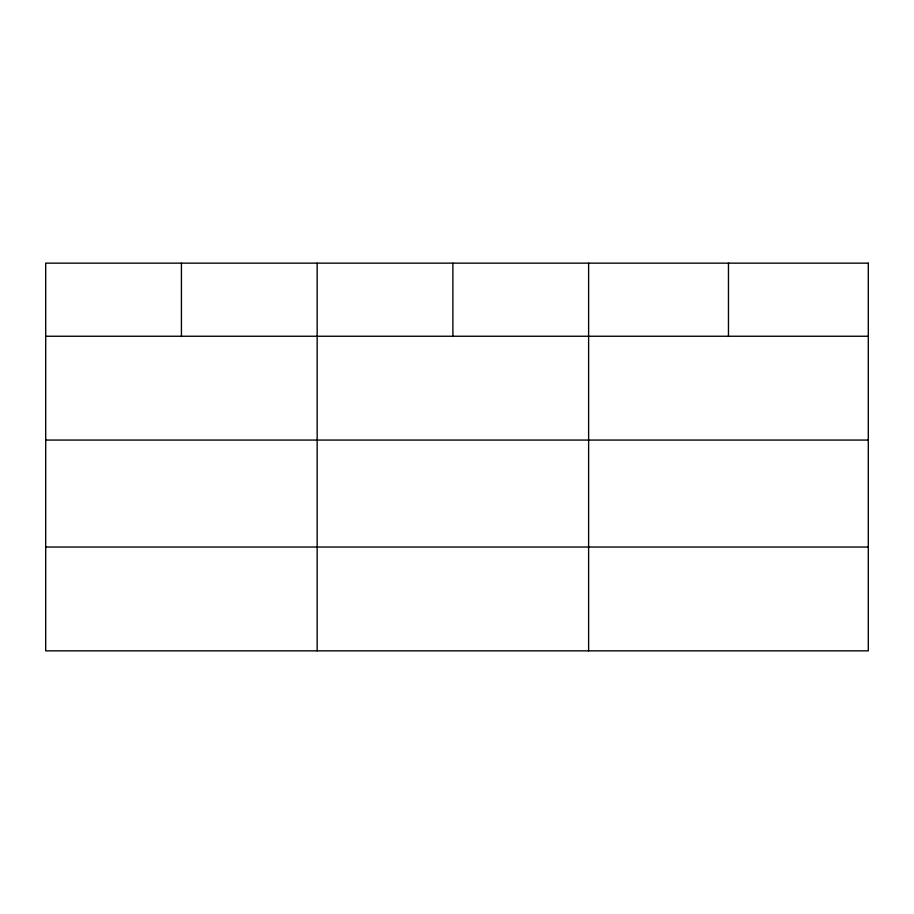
<?xml version="1.0" encoding="UTF-8"?>
<svg xmlns="http://www.w3.org/2000/svg" width="914" height="914" viewBox="0 0 914 914"><rect width="100%" height="100%" fill="white"/><g stroke="black" fill="none" stroke-linecap="round" stroke-linejoin="round"><path stroke-width="1.37" d="M45.7 336.249L868.3 336.249M45.7 440.068L868.3 440.068M45.7 547.029L868.3 547.029M728.458 263.152L728.458 336.249M588.616 263.152L588.616 650.848M452.887 263.152L452.887 336.249M317.158 263.152L317.158 650.848M181.429 263.152L181.429 336.249M868.3 263.152L45.7 263.152L45.7 650.848L868.3 650.848L868.3 263.152"/></g></svg>
